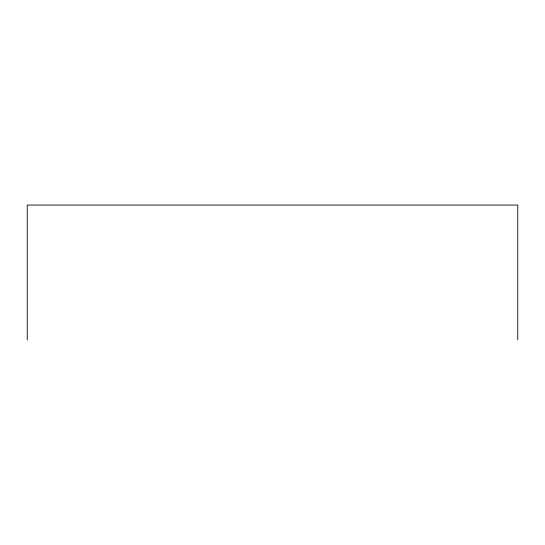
<?xml version="1.0" encoding="UTF-8"?>
<svg xmlns="http://www.w3.org/2000/svg" width="545" height="545" viewBox="0 0 545 545"><rect width="100%" height="100%" fill="white"/><g stroke="black" fill="none" stroke-linecap="round" stroke-linejoin="round"><path stroke-width="0.82" d="M517.75 339.937L517.75 205.063L27.25 205.063L27.25 339.937"/></g></svg>
